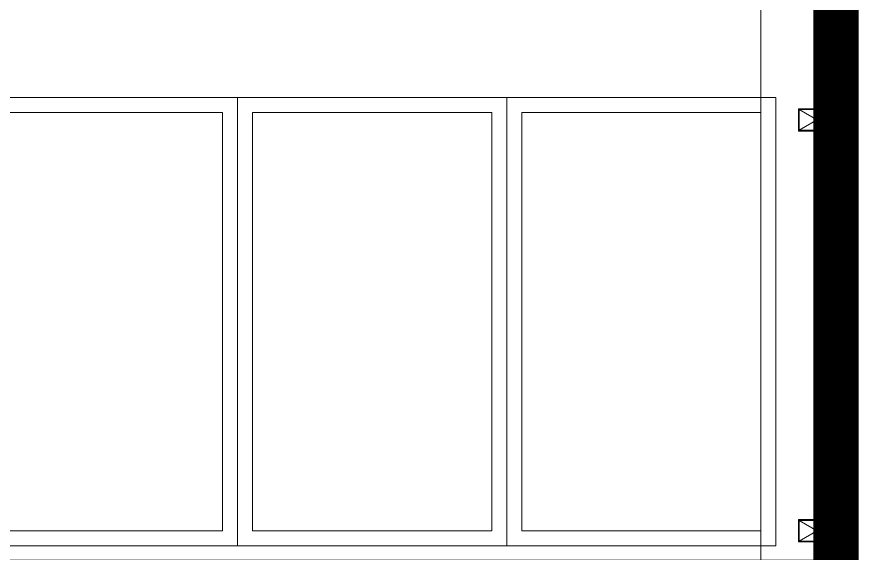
# Model space of a CAD drawing. Header units: millimetres. Extents: x 3546612 to 5615882, y 547008 to 3162891.
# Drawn here: x 5493599 to 5499225, y 2463718 to 2467308 of the extents above; entities that cross this region are included whole.
import ezdxf

# ---------------------------------------------------------------- set-up
doc = ezdxf.new("R2010")
doc.units = ezdxf.units.MM
doc.layers.add('HEB-Angle joint', color=1, linetype='Continuous')
doc.layers.add('HEB-Area(PC Topping)', color=3, linetype='Continuous')
for name, color, linetype, lineweight in [('XR-평면도$0$A-CNTL', 9, 'Continuous', 15), ('XR-평면도$0$A-FLXM-PARK', 9, 'Continuous', 18), ('XR-평면도$0$A-SECT-LIN2', 9, 'Continuous', 20), ('XR-평면도$0$A-SECT-LIN3', 9, 'Continuous', 18), ('XR-평면도$0$A-WAXM-PANL', 9, 'Continuous', 20), ('XR-평면도$0$A-XXXX-OPEN', 9, 'Continuous', 15)]:
    doc.layers.add(name, color=color, linetype=linetype, lineweight=lineweight)

# ---------------------------------------------------------------- blocks, each defined once
blk = doc.blocks.new('XR-평면도$0$중심선(210216)')
at = {"layer": 'XR-평면도$0$A-CNTL', "ltscale": 300}
blk.add_lwpolyline([(176000, 206000), (176000, -10000)], dxfattribs=at)
blk = doc.blocks.new('XR-평면도$0$지게차충전소')
at = {"layer": 'XR-평면도$0$A-FLXM-PARK', "flags": 128}
for points in [[(3600, -3000), (3600, 0), (1800, 0), (1800, -3000)], [(5400, -3000), (5400, 0), (3600, 0), (3600, -3000)], [(7200, -3000), (7200, 0), (5400, 0), (5400, -3000)], [(3500, -2900), (3500, -100), (1900, -100), (1900, -2900)], [(5300, -2900), (5300, -100), (3700, -100), (3700, -2900)], [(7100, -2900), (7100, -100), (5500, -100), (5500, -2900)]]:
    blk.add_lwpolyline(points, close=True, dxfattribs=at)
blk = doc.blocks.new('XR-평면도$0$윈드컬럼(11000)_A1')
at = {"layer": 'XR-평면도$0$A-SECT-LIN2'}
for points in [[(-100, 8300), (-100, 8200), (-50, 8200), (-50, 8300)], [(0, 8325), (250, 8325), (250, 8175), (0, 8175)], [(0, 5575), (250, 5575), (250, 5425), (0, 5425)], [(-100, 5550), (-100, 5450), (-50, 5450), (-50, 5550)], [(0, 2825), (250, 2825), (250, 2675), (0, 2675)], [(-100, 2800), (-100, 2700), (-50, 2700), (-50, 2800)], [(-100, 50), (-100, -50), (-50, -50), (-50, 50)]]:
    blk.add_lwpolyline(points, close=True, dxfattribs=at)
at = {"layer": 'XR-평면도$0$A-SECT-LIN3'}
for points in [[(-97, 8297), (-97, 8203), (-53, 8203), (-53, 8297)], [(6, 8319), (244, 8319), (244, 8181), (6, 8181)], [(-97, 5547), (-97, 5453), (-53, 5453), (-53, 5547)], [(6, 5569), (244, 5569), (244, 5431), (6, 5431)], [(6, 2819), (244, 2819), (244, 2681), (6, 2681)], [(-97, 2797), (-97, 2703), (-53, 2703), (-53, 2797)], [(-97, 47), (-97, -47), (-53, -47), (-53, 47)]]:
    blk.add_lwpolyline(points, close=True, dxfattribs=at)
at = {"layer": 'XR-평면도$0$A-XXXX-OPEN'}
for p, q in [((-97, 8203), (-53, 8297)), ((-97, 8297), (-53, 8203)), ((244, 8319), (6, 8181)), ((244, 8181), (6, 8319)), ((-97, 5453), (-53, 5547)), ((-97, 5547), (-53, 5453)), ((244, 5569), (6, 5431)), ((244, 5431), (6, 5569)), ((244, 2819), (6, 2681)), ((244, 2681), (6, 2819)), ((-97, 2703), (-53, 2797)), ((-97, 2797), (-53, 2703)), ((-97, -47), (-53, 47)), ((-97, 47), (-53, -47))]:
    blk.add_line(p, q, dxfattribs=at)

msp = doc.modelspace()

# ---------------------------------------------------------------- linework, layer by layer
at = {"layer": 'HEB-Angle joint', "const_width": 300}
msp.add_lwpolyline([(5427097.8, 2494208), (5499075, 2494208), (5499075, 2457867.6), (5427097.8, 2457867.6)], close=True, dxfattribs=at)
at = {"layer": 'HEB-Area(PC Topping)'}
msp.add_lwpolyline([(5370975.1, 2535967.6), (5494175.1, 2535967.6), (5494175.1, 2525067.6), (5499175.1, 2525067.6), (5499175.1, 2463667.6), (5488125.1, 2463667.6), (5488125.1, 2459167.6), (5487025.1, 2459167.6), (5487025.1, 2458367.6), (5461075.1, 2458367.6), (5461075.1, 2461367.6), (5459075.1, 2461367.6), (5459075.1, 2458367.6), (5443025.1, 2458367.6), (5443025.1, 2457867.6), (5433125.1, 2457867.6), (5433125.1, 2458367.6), (5406075.1, 2458367.6)], dxfattribs=at)
at = {"layer": 'XR-평면도$0$A-WAXM-PANL'}
for points in [[(5499075, 2444867.6), (5499225, 2444867.6), (5499225, 2480367.6)], [(5499075, 2444917.6), (5499175, 2444917.6), (5499175, 2480367.6)], [(5499075, 2444867.6), (5499225, 2444867.6), (5499225, 2480367.6)], [(5499075, 2444917.6), (5499175, 2444917.6), (5499175, 2480367.6)], [(5499075, 2444867.6), (5499225, 2444867.6), (5499225, 2480367.6)], [(5499075, 2444917.6), (5499175, 2444917.6), (5499175, 2480367.6)]]:
    msp.add_lwpolyline(points, dxfattribs=at)

# ---------------------------------------------------------------- block references
at = {"rotation": 180}
msp.add_blockref('XR-평면도$0$윈드컬럼(11000)_A1', (5499075, 2469367.6), dxfattribs=at)
msp.add_blockref('XR-평면도$0$윈드컬럼(11000)_A1', (5499075, 2469367.6), dxfattribs=at)
msp.add_blockref('XR-평면도$0$윈드컬럼(11000)_A1', (5499075, 2469367.6), dxfattribs=at)
at = {"layer": 'XR-평면도$0$A-CNTL'}
msp.add_blockref('XR-평면도$0$중심선(210216)', (5322575, 2339367.6), dxfattribs=at)
at = {"layer": 'XR-평면도$0$A-WAXM-PANL'}
msp.add_blockref('XR-평면도$0$지게차충전소', (5491475, 2466767.6), dxfattribs=at)
msp.add_blockref('XR-평면도$0$지게차충전소', (5491475, 2466767.6), dxfattribs=at)
msp.add_blockref('XR-평면도$0$지게차충전소', (5491475, 2466767.6), dxfattribs=at)

doc.saveas('drawing.dxf')
